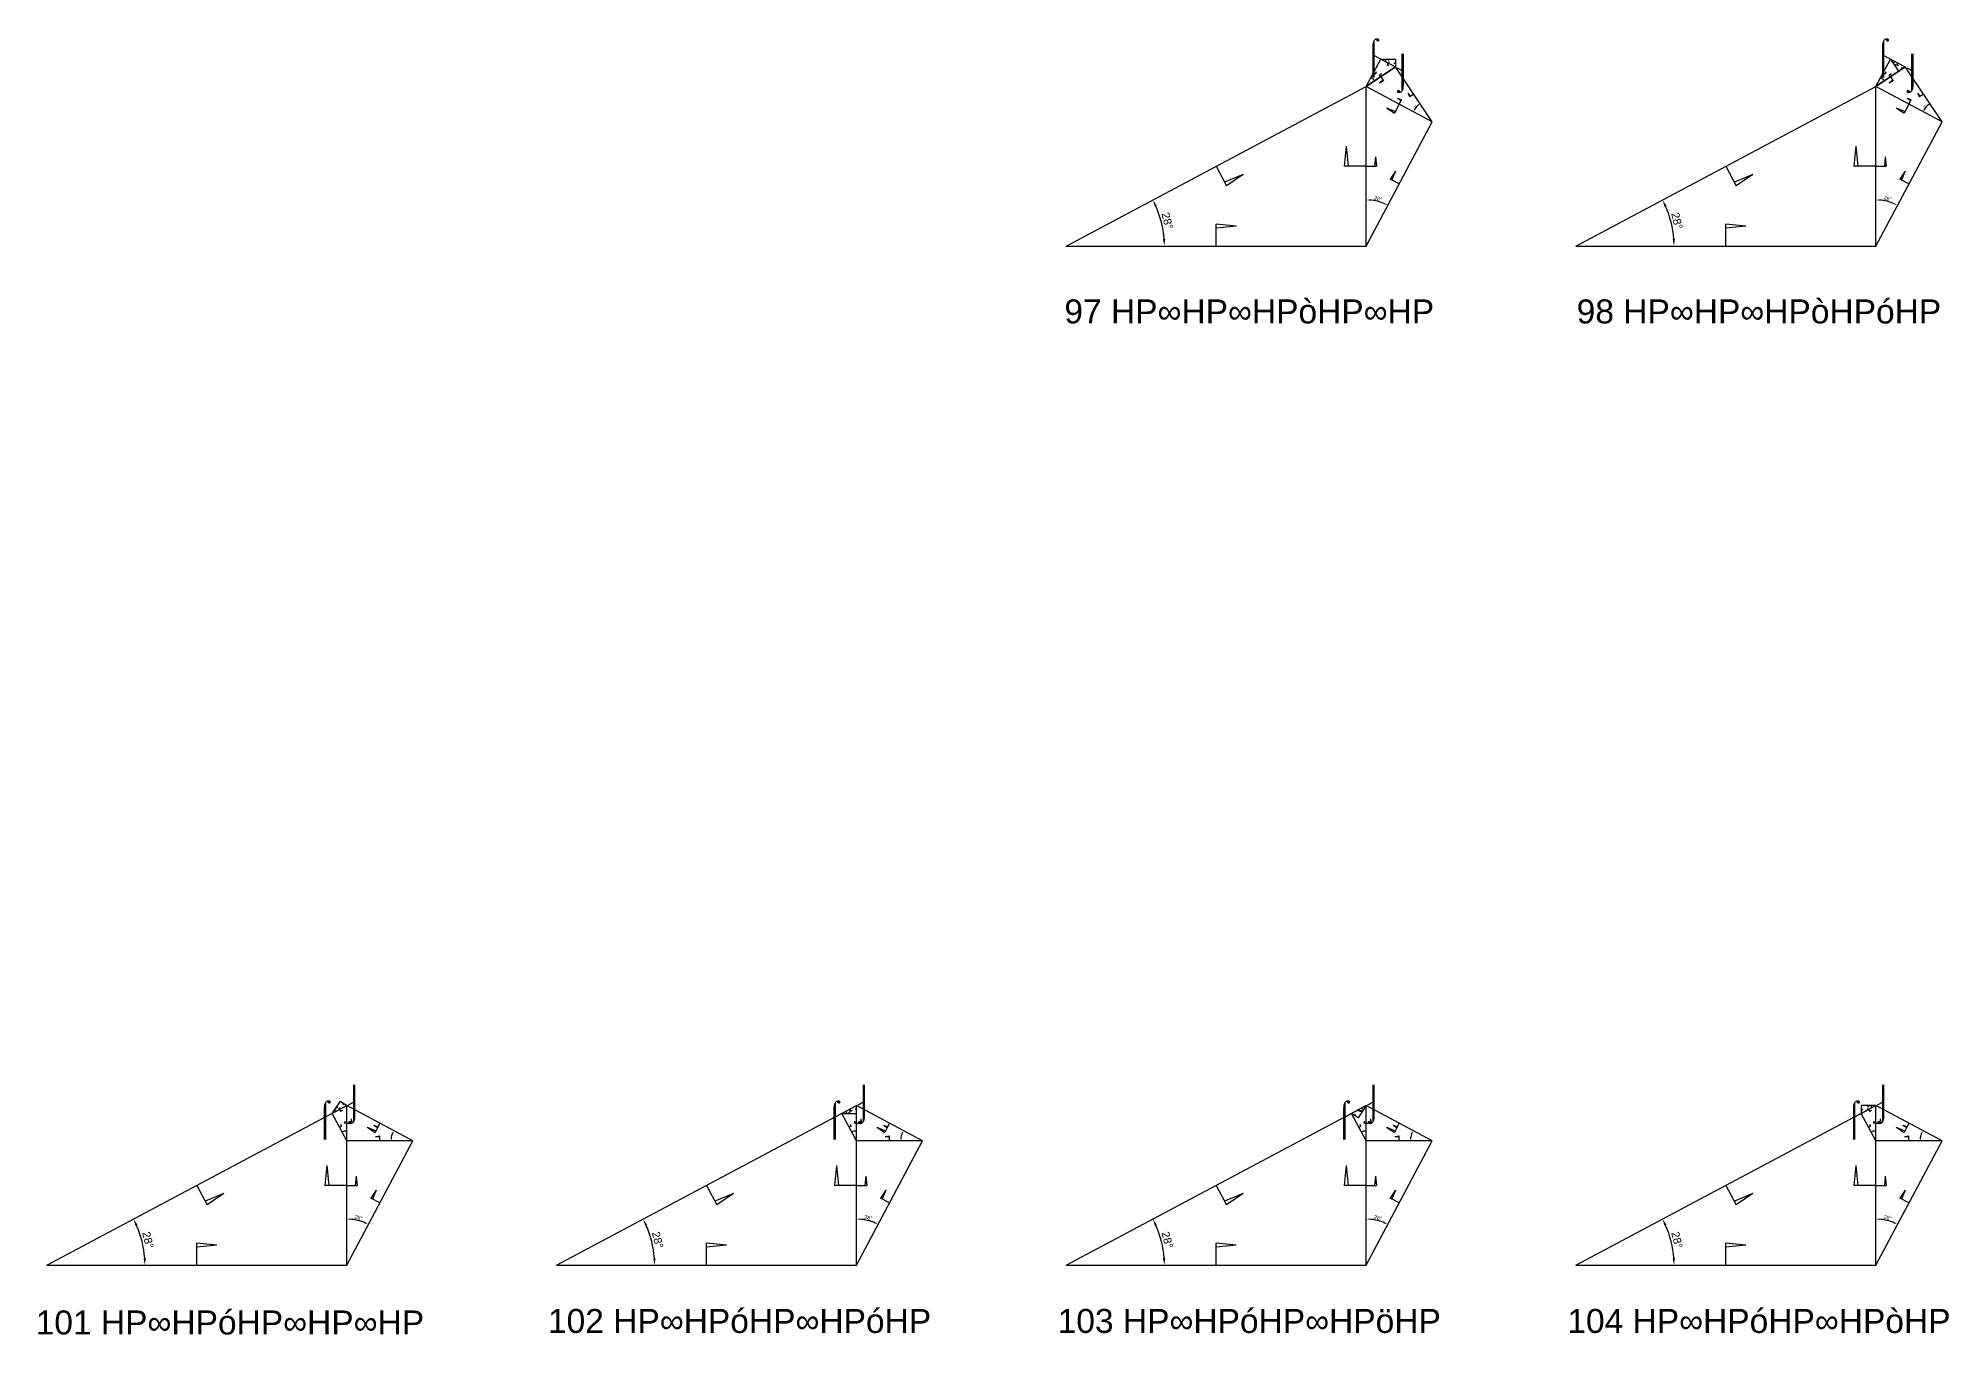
# Model space of a CAD drawing. Header units: millimetres. Extents: x 130683 to 598801, y -2841579 to 24518.
# Drawn here: x 155960 to 251483, y -904324 to -839481 of the extents above; entities that cross this region are included whole.
import ezdxf
from ezdxf.enums import TextEntityAlignment as Align

# ---------------------------------------------------------------- set-up
doc = ezdxf.new("R2010")
doc.units = ezdxf.units.MM
doc.header["$PDMODE"] = 35
doc.linetypes.add('DASHED', pattern=[19.05, 12.7, -6.35])
for name, color, linetype in [('BASE', 170, 'Continuous'), ('HYPOTENUSE', 20, 'Continuous'), ('PERPENDICULAR', 90, 'Continuous')]:
    doc.layers.add(name, color=color, linetype=linetype)
doc.styles.add('Arial', font='arial_0.ttf')
doc.dimstyles.new('ISO-25', dxfattribs={"dimtxt": 250, "dimasz": 100, "dimexe": 1.25, "dimexo": 0.625, "dimgap": 100, "dimtad": 1, "dimdec": 0, "dimtxsty": 'Arial', "dimcen": 2.5, "dimadec": 0, "dimazin": 0, "dimtfac": 1, "dimtdec": 0, "dimtmove": 0, "dimatfit": 3, "dimfxl": 1, "dimarcsym": 0})

# ---------------------------------------------------------------- blocks, each defined once
blk = doc.blocks.new('*D11')
at = {"color": 0, "lineweight": -2, "ltscale": 100, "transparency": 16777216}
blk.add_arc((0, 0), 4906, 4.08845, 23.91155, dxfattribs=at)
at = {"color": 0, "ltscale": 100, "transparency": 16777216}
for points in [[(4432, 1963), (4537, 2014), (4332, 2303)], [(4952, 352), (4835, 348), (4906, 0)]]:
    blk.add_solid(points, dxfattribs=at)
at = {"layer": 'Defpoints', "color": 0, "ltscale": 100, "transparency": 16777216}
for p in [(15000, 7976), (0, 0), (0, 0), (4841, 796), (15000, 0)]:
    blk.add_point(p, dxfattribs=at)
at = {"color": 0, "ltscale": 100, "transparency": 16777216, "insert": (5055, 1260), "char_height": 400, "attachment_point": 5, "rotation": 284, "style": 'Arial'}
blk.add_mtext('28°', dxfattribs=at)
blk = doc.blocks.new('SanjoyNathGeometrifyingTrigonometryFundamentalLockedSet')
at = {"color": 114, "linetype": 'DASHED', "ltscale": 100, "true_color": 0x139b48}
for p, q in [((14000, 4987.8), (13900, 3987.8)), ((14000, 4987.8), (14100, 3987.8)), ((15000, 3987.8), (13900, 3987.8))]:
    blk.add_line(p, q, dxfattribs=at)
at = {"color": 242, "linetype": 'DASHED', "ltscale": 100, "true_color": 0xcd2027}
for p, q in [((7500, 3987.8), (8016.4, 3016.6)), ((8852.4, 3574.3), (7922.5, 3193.2)), ((8852.4, 3574.3), (8016.4, 3016.6))]:
    blk.add_line(p, q, dxfattribs=at)
at = {"color": 159, "linetype": 'DASHED', "ltscale": 100, "true_color": 0x22346e}
for p, q in [((7500, 0), (7500, 1100)), ((8500, 1000), (7500, 1100)), ((8500, 1000), (7500, 900))]:
    blk.add_line(p, q, dxfattribs=at)
at = {"layer": 'BASE'}
blk.add_line((0, 0), (15000, 0), dxfattribs=at)
at = {"layer": 'HYPOTENUSE'}
blk.add_line((0, 0), (15000, 7975.6), dxfattribs=at)
at = {"layer": 'PERPENDICULAR'}
blk.add_line((15000, 0), (15000, 7975.6), dxfattribs=at)
at = {"color": 4, "ltscale": 100}
dim = blk.add_angular_dim_2l(base=(4841, 795.6), line1=((0, 0), (15000, 0)), line2=((0, 0), (15000, 7975.6)), dimstyle='ISO-25', override={"dimtxt": 400, "dimasz": 350, "dimgap": 100}, dxfattribs=at)
dim.commit()
dim.dimension.update_dxf_attribs({"geometry": '*D11', "text_midpoint": (5055.4, 1260.5)})

msp = doc.modelspace()

# ---------------------------------------------------------------- linework, layer by layer
at = {"linetype": 'DASHED', "ltscale": 70}
for p, q in [((222721, -840334), (224178, -841109)), ((248203, -840334), (249661, -841109)), ((170298, -893445), (171755, -892670)), ((195780, -893445), (197238, -892670)), ((221263, -893445), (222721, -892670)), ((246746, -893445), (248203, -892670))]:
    msp.add_line(p, q, dxfattribs=at)

# ---------------------------------------------------------------- block references
at = {"linetype": 'DASHED', "ltscale": 100}
for p, xscale, yscale, zscale, rotation in [((222356, -841898), -0.103473198247351, 0.103473198247351, 0.103473198247351, 242), ((223085, -840528), -0.04857772408763798, 0.04857772408763799, 0.04857772408763799, 180), ((247839, -841898), -0.103473198247351, 0.103473198247351, 0.103473198247351, 242), ((248568, -840528), 0.04857772408763799, 0.04857772408763799, 0.04857772408763799, 303.9999999999994), ((225662, -843656), 0.220403548264628, 0.220403548264628, 0.220403548264628, 124), ((251145, -843656), 0.220403548264628, 0.220403548264628, 0.220403548264628, 124), ((222356, -849874), 0.4694715627858909, 0.4694715627858909, 0.4694715627858909, 62), ((247839, -849874), 0.4694715627858909, 0.4694715627858909, 0.4694715627858909, 62), ((171391, -900840), 0.4694715627858909, 0.4694715627858909, 0.4694715627858909, 62), ((170662, -893251), -0.04857772408763799, 0.04857772408763799, 0.048577724087638, 236.0000000000012), ((171391, -894622), -0.10347319824735, 0.10347319824735, 0.10347319824735, 298), ((196873, -900840), 0.4694715627858909, 0.4694715627858909, 0.4694715627858909, 62), ((196873, -894622), -0.10347319824735, 0.10347319824735, 0.10347319824735, 298), ((222356, -900840), 0.4694715627858909, 0.4694715627858909, 0.4694715627858909, 62), ((222356, -892864), -0.04857772408763799, 0.04857772408763799, 0.048577724087638, 56.00000000000116), ((222356, -894622), -0.10347319824735, 0.10347319824735, 0.10347319824735, 298), ((247839, -900840), 0.4694715627858909, 0.4694715627858909, 0.4694715627858909, 62), ((247839, -894622), -0.10347319824735, 0.10347319824735, 0.10347319824735, 298), ((247839, -892864), 0.048577724087638, 0.048577724087638, 0.048577724087638, 180)]:
    msp.add_blockref('SanjoyNathGeometrifyingTrigonometryFundamentalLockedSet', p, dxfattribs=dict(at, xscale=xscale, yscale=yscale, zscale=zscale, rotation=rotation))
at = {"linetype": 'DASHED'}
for p in [(207356, -849874), (232839, -849874), (156391, -900840), (181873, -900840), (207356, -900840), (232839, -900840)]:
    msp.add_blockref('SanjoyNathGeometrifyingTrigonometryFundamentalLockedSet', p, dxfattribs=at)
at = {"linetype": 'DASHED', "ltscale": 100}
for p, xscale, yscale, zscale in [((174697, -894622), -0.220403548264628, 0.220403548264628, 0.220403548264628), ((196145, -893251), 0.048577724087638, 0.048577724087638, 0.048577724087638), ((200179, -894622), -0.220403548264628, 0.220403548264628, 0.220403548264628), ((225662, -894622), -0.220403548264628, 0.220403548264628, 0.220403548264628), ((251145, -894622), -0.220403548264628, 0.220403548264628, 0.220403548264628)]:
    msp.add_blockref('SanjoyNathGeometrifyingTrigonometryFundamentalLockedSet', p, dxfattribs=dict(at, xscale=xscale, yscale=yscale, zscale=zscale))

# ---------------------------------------------------------------- texts
at = {"linetype": 'DASHED', "ltscale": 100, "style": 'Arial'}
for s, p in [('⌠', (222721, -840334)), ('⌠', (248203, -840334)), ('⌡', (224178, -841109)), ('⌡', (249661, -841109)), ('97 HP∞HP∞HPòHP∞HP', (216509, -853145)), ('98 HP∞HP∞HPòHPóHP', (241992, -853145)), ('⌡', (171755, -892670)), ('⌡', (197238, -892670)), ('⌡', (222721, -892670)), ('⌡', (248203, -892670)), ('⌠', (170298, -893445)), ('⌠', (195780, -893445)), ('⌠', (221263, -893445)), ('⌠', (246746, -893445)), ('101 HP∞HPóHP∞HP∞HP', (165544, -903707)), ('102 HP∞HPóHP∞HPóHP', (191026, -903631)), ('103 HP∞HPóHP∞HPöHP', (216509, -903631)), ('104 HP∞HPóHP∞HPòHP', (241992, -903631))]:
    msp.add_text(s, height=1200, dxfattribs=at).set_placement(p, align=Align.MIDDLE_CENTER)

doc.saveas('drawing.dxf')
